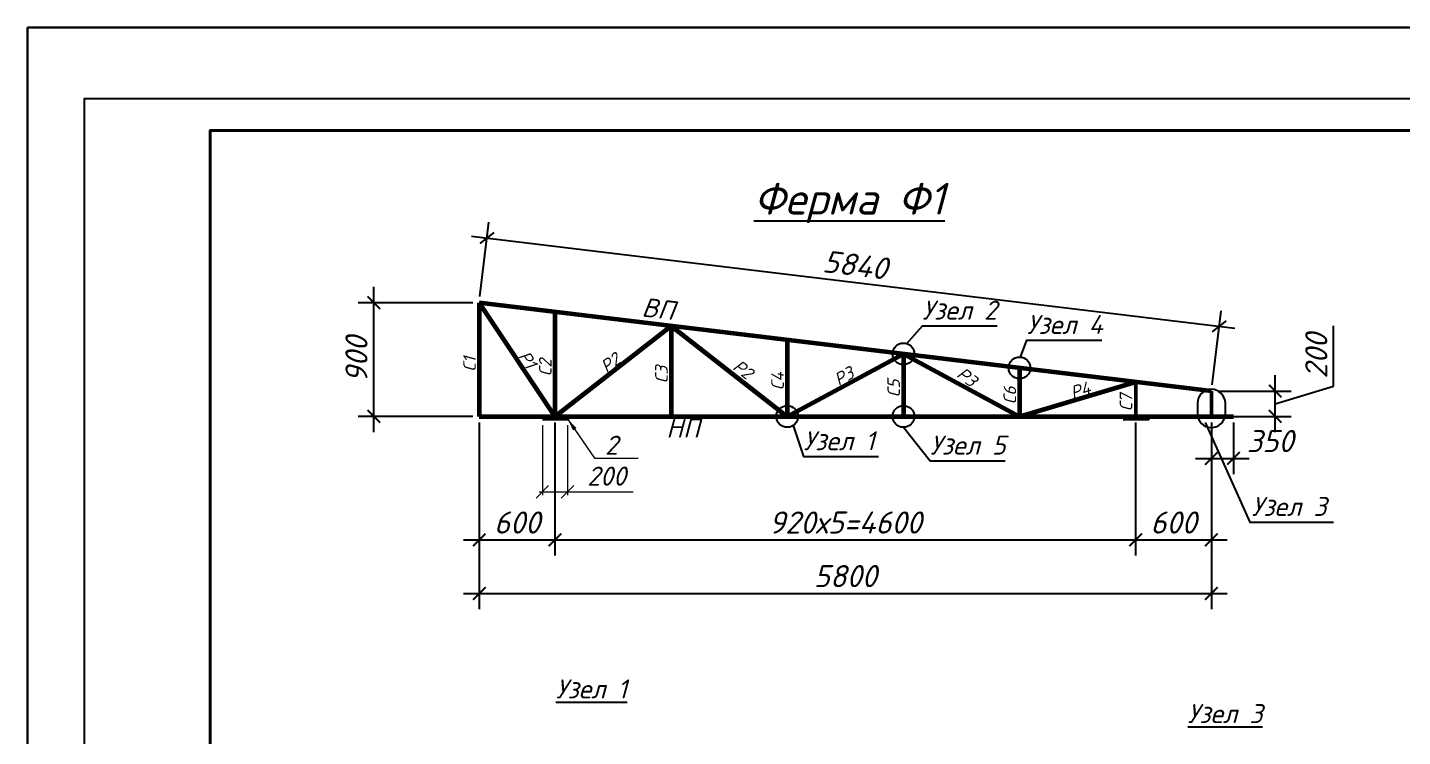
# Model space of a CAD drawing. Extents: x 108150 to 142535, y -18867 to -9422.
# Drawn here: x 139077.4 to 139295.2, y -16652.4 to -16540 of the extents above; entities that cross this region are included whole.
import ezdxf
from ezdxf.enums import TextEntityAlignment as Align

# ---------------------------------------------------------------- set-up
doc = ezdxf.new("R2010")
doc.units = 0
doc.header["$MEASUREMENT"] = 0
doc.header["$PDMODE"] = 32
doc.header["$PDSIZE"] = 0.6
doc.styles.add('ISO_1.0', font='isocpeur.ttf')
doc.styles.add('ГОСТ -3', font='isocpeui.ttf', dxfattribs={"height": 3})
doc.styles.add('ГОСТ3.5', font='isocpeur.ttf', dxfattribs={"oblique": 15, "height": 3.5})
doc.dimstyles.new('50', dxfattribs={"dimtxt": 3.5, "dimasz": 2, "dimexe": 2.5, "dimexo": 1, "dimgap": 1, "dimtad": 1, "dimdec": 0, "dimlfac": 50, "dimtxsty": 'ГОСТ3.5', "dimblk": 'ARCHTICK', "dimcen": 2.5, "dimdle": 2.5, "dimclrd": 256, "dimclre": 256, "dimclrt": 2, "dimadec": 3, "dimazin": 0, "dimtfac": 1, "dimtdec": 0, "dimtmove": 1, "dimatfit": 3, "dimldrblk": 'DOTSMALL', "dimfxl": 1, "dimlwd": -1, "dimlwe": -1, "dimarcsym": 0})
doc.dimstyles.new('FМ50-3-ISO-3', dxfattribs={"dimtxt": 3, "dimasz": 2, "dimexe": 0.5, "dimexo": 1, "dimgap": 1, "dimtad": 1, "dimdec": 0, "dimlfac": 50, "dimdsep": 46, "dimtxsty": 'ISO_1.0', "dimblk": 'OBLIQUE', "dimcen": 5, "dimdle": 0.5, "dimclrd": 7, "dimclre": 7, "dimclrt": 7, "dimadec": 0, "dimazin": 0, "dimtfac": 1, "dimtdec": 0, "dimtmove": 0, "dimatfit": 3, "dimfxl": 1, "dimlwd": 15, "dimlwe": 15, "dimarcsym": 0})

# ---------------------------------------------------------------- blocks, each defined once
blk = doc.blocks.new('_Oblique')
at = {"color": 0, "linetype": 'ByBlock', "lineweight": -2}
blk.add_line((-0.5, -0.5), (0.5, 0.5), dxfattribs=at)
blk = doc.blocks.new('*D2912')
at = {"color": 7, "lineweight": 15, "transparency": 16777216}
for p, q in [((139158.95, -16603.04), (139158.95, -16614.11)), ((139162.95, -16603.04), (139162.95, -16614.11)), ((139158.45, -16613.61), (139162.95, -16613.61)), ((139162.95, -16613.61), (139173.32, -16613.61))]:
    blk.add_line(p, q, dxfattribs=at)
at = {"layer": 'Defpoints', "color": 0, "lineweight": 0, "transparency": 16777216}
for p in [(139158.95, -16602.04), (139162.95, -16602.04), (139162.95, -16613.61)]:
    blk.add_point(p, dxfattribs=at)
at = {"color": 7, "lineweight": 15, "transparency": 16777216, "xscale": 2, "yscale": 2, "zscale": 2, "rotation": 180}
blk.add_blockref('_Oblique', (139158.95, -16613.61), dxfattribs=at)
at = {"color": 7, "lineweight": 15, "transparency": 16777216, "xscale": 2, "yscale": 2, "zscale": 2}
blk.add_blockref('_Oblique', (139162.95, -16613.61), dxfattribs=at)
at = {"color": 7, "lineweight": 25, "transparency": 16777216, "insert": (139169.14, -16611.11), "char_height": 3, "attachment_point": 5, "style": 'ГОСТ -3'}
blk.add_mtext('200', dxfattribs=at)
blk = doc.blocks.new('_ArchTick')
at = {"color": 0, "linetype": 'ByBlock', "const_width": 0.15}
blk.add_lwpolyline([(-0.5, -0.5), (0.5, 0.5)], dxfattribs=at)
blk = doc.blocks.new('*D2913')
at = {"transparency": 16777216}
for p, q in [((139284.32, -16596.87), (139284.32, -16587.28)), ((139275.07, -16604.14), (139275.07, -16595.14)), ((139275.07, -16599.64), (139284.32, -16596.87)), ((139265.95, -16597.64), (139277.57, -16597.64)), ((139265.95, -16601.64), (139277.57, -16601.64))]:
    blk.add_line(p, q, dxfattribs=at)
at = {"layer": 'Defpoints', "color": 0, "lineweight": 0, "transparency": 16777216}
for p in [(139264.95, -16597.64), (139275.07, -16597.64), (139264.95, -16601.64)]:
    blk.add_point(p, dxfattribs=at)
at = {"transparency": 16777216, "xscale": 2, "yscale": 2, "zscale": 2}
for p, rotation in [((139275.07, -16597.64), 90), ((139275.07, -16601.64), 270)]:
    blk.add_blockref('_ArchTick', p, dxfattribs=dict(at, rotation=rotation))
at = {"color": 2, "lineweight": 25, "transparency": 16777216, "insert": (139281.57, -16592.08), "char_height": 3.5, "attachment_point": 5, "rotation": 90, "style": 'ГОСТ3.5'}
blk.add_mtext('200', dxfattribs=at)
blk = doc.blocks.new('_DotSmall')
at = {"color": 0, "linetype": 'ByBlock', "lineweight": 15, "const_width": 0.5}
blk.add_lwpolyline([(-0.0625, 0, 1), (0.0625, 0, 1)], format="xyb", close=True, dxfattribs=at)
blk = doc.blocks.new('*D2914')
at = {"transparency": 16777216}
for p, q in [((139148.95, -16602.64), (139148.95, -16623.71)), ((139160.95, -16602.64), (139160.95, -16623.71)), ((139146.45, -16621.21), (139163.45, -16621.21))]:
    blk.add_line(p, q, dxfattribs=at)
at = {"layer": 'Defpoints', "color": 0, "lineweight": 0, "transparency": 16777216}
for p in [(139148.95, -16601.64), (139160.95, -16601.64), (139160.95, -16621.21)]:
    blk.add_point(p, dxfattribs=at)
at = {"transparency": 16777216, "xscale": 2, "yscale": 2, "zscale": 2, "rotation": 180}
blk.add_blockref('_ArchTick', (139148.95, -16621.21), dxfattribs=at)
at = {"transparency": 16777216, "xscale": 2, "yscale": 2, "zscale": 2}
blk.add_blockref('_ArchTick', (139160.95, -16621.21), dxfattribs=at)
at = {"color": 2, "lineweight": 25, "transparency": 16777216, "insert": (139154.95, -16618.46), "char_height": 3.5, "attachment_point": 5, "style": 'ГОСТ3.5'}
blk.add_mtext('600', dxfattribs=at)
blk = doc.blocks.new('*D2915')
at = {"transparency": 16777216}
for p, q in [((139160.95, -16602.64), (139160.95, -16623.71)), ((139252.95, -16602.64), (139252.95, -16623.71)), ((139158.45, -16621.21), (139255.45, -16621.21))]:
    blk.add_line(p, q, dxfattribs=at)
at = {"layer": 'Defpoints', "color": 0, "lineweight": 0, "transparency": 16777216}
for p in [(139160.95, -16601.64), (139252.95, -16601.64), (139252.95, -16621.21)]:
    blk.add_point(p, dxfattribs=at)
at = {"transparency": 16777216, "xscale": 2, "yscale": 2, "zscale": 2, "rotation": 180}
blk.add_blockref('_ArchTick', (139160.95, -16621.21), dxfattribs=at)
at = {"transparency": 16777216, "xscale": 2, "yscale": 2, "zscale": 2}
blk.add_blockref('_ArchTick', (139252.95, -16621.21), dxfattribs=at)
at = {"color": 2, "lineweight": 25, "transparency": 16777216, "insert": (139206.95, -16618.46), "char_height": 3.5, "attachment_point": 5, "style": 'ГОСТ3.5'}
blk.add_mtext('920х5=4600', dxfattribs=at)
blk = doc.blocks.new('*D2916')
at = {"transparency": 16777216}
for p, q in [((139252.95, -16602.64), (139252.95, -16623.71)), ((139264.95, -16602.64), (139264.95, -16623.71)), ((139250.45, -16621.21), (139267.45, -16621.21))]:
    blk.add_line(p, q, dxfattribs=at)
at = {"layer": 'Defpoints', "color": 0, "lineweight": 0, "transparency": 16777216}
for p in [(139252.95, -16601.64), (139264.95, -16601.64), (139264.95, -16621.21)]:
    blk.add_point(p, dxfattribs=at)
at = {"transparency": 16777216, "xscale": 2, "yscale": 2, "zscale": 2, "rotation": 180}
blk.add_blockref('_ArchTick', (139252.95, -16621.21), dxfattribs=at)
at = {"transparency": 16777216, "xscale": 2, "yscale": 2, "zscale": 2}
blk.add_blockref('_ArchTick', (139264.95, -16621.21), dxfattribs=at)
at = {"color": 2, "lineweight": 25, "transparency": 16777216, "insert": (139258.95, -16618.46), "char_height": 3.5, "attachment_point": 5, "style": 'ГОСТ3.5'}
blk.add_mtext('600', dxfattribs=at)
blk = doc.blocks.new('*D2917')
at = {"transparency": 16777216}
for p, q in [((139132.25, -16604.14), (139132.25, -16581.14)), ((139147.95, -16583.64), (139129.75, -16583.64)), ((139147.95, -16601.64), (139129.75, -16601.64))]:
    blk.add_line(p, q, dxfattribs=at)
at = {"layer": 'Defpoints', "color": 0, "lineweight": 0, "transparency": 16777216}
for p in [(139132.25, -16583.64), (139148.95, -16583.64), (139148.95, -16601.64)]:
    blk.add_point(p, dxfattribs=at)
at = {"transparency": 16777216, "xscale": 2, "yscale": 2, "zscale": 2}
for p, rotation in [((139132.25, -16583.64), 90), ((139132.25, -16601.64), 270)]:
    blk.add_blockref('_ArchTick', p, dxfattribs=dict(at, rotation=rotation))
at = {"color": 2, "lineweight": 25, "transparency": 16777216, "insert": (139129.5, -16592.64), "char_height": 3.5, "attachment_point": 5, "rotation": 90, "style": 'ГОСТ3.5'}
blk.add_mtext('900', dxfattribs=at)
blk = doc.blocks.new('*D2773')
at = {"transparency": 16777216}
for p, q in [((139148.95, -16622.71), (139148.95, -16632.2)), ((139264.95, -16622.71), (139264.95, -16632.2)), ((139146.45, -16629.7), (139267.45, -16629.7))]:
    blk.add_line(p, q, dxfattribs=at)
at = {"layer": 'Defpoints', "color": 0, "lineweight": 0, "transparency": 16777216}
for p in [(139148.95, -16621.71), (139264.95, -16621.71), (139264.95, -16629.7)]:
    blk.add_point(p, dxfattribs=at)
at = {"transparency": 16777216, "xscale": 2, "yscale": 2, "zscale": 2, "rotation": 180}
blk.add_blockref('_ArchTick', (139148.95, -16629.7), dxfattribs=at)
at = {"transparency": 16777216, "xscale": 2, "yscale": 2, "zscale": 2}
blk.add_blockref('_ArchTick', (139264.95, -16629.7), dxfattribs=at)
at = {"color": 2, "lineweight": 25, "transparency": 16777216, "insert": (139206.95, -16626.95), "char_height": 3.5, "attachment_point": 5, "style": 'ГОСТ3.5'}
blk.add_mtext('5800', dxfattribs=at)
blk = doc.blocks.new('*D2774')
at = {"transparency": 16777216}
for p, q in [((139149.07, -16582.65), (139150.49, -16570.9)), ((139147.71, -16573.08), (139268.67, -16587.68)), ((139265.07, -16596.65), (139266.49, -16584.9))]:
    blk.add_line(p, q, dxfattribs=at)
at = {"layer": 'Defpoints', "color": 0, "lineweight": 0, "transparency": 16777216}
for p in [(139148.95, -16583.64), (139266.19, -16587.38), (139264.95, -16597.64)]:
    blk.add_point(p, dxfattribs=at)
at = {"transparency": 16777216, "xscale": 2, "yscale": 2, "zscale": 2}
for p, rotation in [((139150.19, -16573.38), 173.118276369363), ((139266.19, -16587.38), 353.118276369363)]:
    blk.add_blockref('_ArchTick', p, dxfattribs=dict(at, rotation=rotation))
at = {"color": 2, "lineweight": 25, "transparency": 16777216, "insert": (139208.52, -16577.65), "char_height": 3.5, "attachment_point": 5, "rotation": 353.1183, "style": 'ГОСТ3.5'}
blk.add_mtext('5840', dxfattribs=at)
blk = doc.blocks.new('*D2918')
at = {"transparency": 16777216}
for p, q in [((139264.95, -16602.64), (139264.95, -16610.81)), ((139268.45, -16602.64), (139268.45, -16610.81)), ((139262.45, -16608.31), (139270.95, -16608.31))]:
    blk.add_line(p, q, dxfattribs=at)
at = {"layer": 'Defpoints', "color": 0, "lineweight": 0, "transparency": 16777216}
for p in [(139264.95, -16601.64), (139268.45, -16601.64), (139268.45, -16608.31)]:
    blk.add_point(p, dxfattribs=at)
at = {"transparency": 16777216, "xscale": 2, "yscale": 2, "zscale": 2, "rotation": 180}
blk.add_blockref('_ArchTick', (139264.95, -16608.31), dxfattribs=at)
at = {"transparency": 16777216, "xscale": 2, "yscale": 2, "zscale": 2}
blk.add_blockref('_ArchTick', (139268.45, -16608.31), dxfattribs=at)
at = {"color": 2, "lineweight": 25, "transparency": 16777216, "insert": (139274.26, -16605.56), "char_height": 3.5, "attachment_point": 5, "style": 'ГОСТ3.5'}
blk.add_mtext('350', dxfattribs=at)

msp = doc.modelspace()

# ---------------------------------------------------------------- linework, layer by layer
at = {"color": 1, "lineweight": 60}
for p, q in [((139264.9521, -16597.6445, -754.4947), (139148.9521, -16583.6445, -754.4947)), ((139148.9521, -16583.6445, -754.4947), (139148.9521, -16601.6445, -754.4947)), ((139160.9521, -16585.0928, -754.4947), (139160.9521, -16601.6445, -754.4947)), ((139148.9521, -16601.6445, -754.4947), (139268.4521, -16601.6445, -754.4947))]:
    msp.add_line(p, q, dxfattribs=at)
at = {"color": 5, "lineweight": 60}
for p, q in [((139148.9521, -16583.6445, -754.4947), (139160.9521, -16601.6445, -754.4947)), ((139160.9521, -16601.6445, -754.4947), (139179.3521, -16587.3134, -754.4947)), ((139179.3521, -16587.3134, -754.4947), (139197.7521, -16601.6445, -754.4947)), ((139197.7521, -16601.6445, -754.4947), (139216.1521, -16591.7548, -754.4947)), ((139216.1521, -16591.7548, -754.4947), (139234.5521, -16601.6445, -754.4947)), ((139234.5521, -16601.6445, -754.4947), (139252.9521, -16596.1962, -754.4947))]:
    msp.add_line(p, q, dxfattribs=at)
at = {"color": 6, "lineweight": 60}
for p, q in [((139179.3521, -16587.3134, -754.4947), (139179.3521, -16601.6445, -754.4947)), ((139197.7521, -16589.5341, -754.4947), (139197.7521, -16601.6445, -754.4947)), ((139216.1521, -16591.7548, -754.4947), (139216.1521, -16601.6445, -754.4947)), ((139234.5521, -16593.9755, -754.4947), (139234.5521, -16601.6445, -754.4947))]:
    msp.add_line(p, q, dxfattribs=at)
at = {"color": 7, "lineweight": 50}
for p, q in [((139252.9521, -16596.1962, -754.4947), (139252.9521, -16601.6445, -754.4947)), ((139264.9521, -16601.6445, -754.4947), (139264.9521, -16597.6445, -754.4947))]:
    msp.add_line(p, q, dxfattribs=at)
at = {"color": 1, "linetype": 'Continuous', "lineweight": 30}
msp.add_lwpolyline([(139077.382, -16540.0399), (139517.0038, -16540.0399), (139517.0038, -16861.1387), (139077.382, -16861.1387)], close=True, dxfattribs=at)
at = {"color": 7, "lineweight": 25, "elevation": -754.4947}
msp.add_lwpolyline([(139086.3475, -16848.334), (139506.3475, -16848.334), (139506.3475, -16551.334), (139086.3475, -16551.334)], close=True, dxfattribs=at)
at = {"color": 7, "lineweight": 40, "elevation": -754.4947}
msp.add_lwpolyline([(139106.3475, -16843.334), (139501.3475, -16843.334), (139501.3475, -16556.334), (139106.3475, -16556.334)], close=True, dxfattribs=at)
at = {"color": 7, "lineweight": 25}
for points in [[(139216.6729, -16590.1148), (139219.1671, -16587.3184), (139231.0171, -16587.3184)], [(139234.7138, -16592.2624), (139235.7255, -16589.5901), (139247.5755, -16589.5901)], [(139198.6855, -16603.0901), (139200.3364, -16608.0143), (139212.1864, -16608.0143)], [(139216.1521, -16603.3652), (139220.4036, -16608.7004), (139232.2536, -16608.7004)]]:
    msp.add_lwpolyline(points, dxfattribs=at)
at = {"color": 7, "lineweight": 25, "elevation": -754.4947}
msp.add_lwpolyline([(139267.1639, -16601.2027), (139267.1639, -16599.5675, 1), (139262.7404, -16599.5675), (139262.7404, -16601.2027, 1), (139267.1639, -16601.2027)], format="xyb", dxfattribs=at)
at = {"color": 7, "lineweight": 50, "elevation": -754.4947}
for points in [[(139158.9521, -16602.0445), (139162.9521, -16602.0445), (139162.9521, -16601.6445), (139158.9521, -16601.6445)], [(139250.9521, -16602.0445), (139254.9521, -16602.0445), (139254.9521, -16601.6445), (139250.9521, -16601.6445)]]:
    msp.add_lwpolyline(points, close=True, dxfattribs=at)
at = {"color": 7, "lineweight": 25, "elevation": -754.4947}
msp.add_lwpolyline([(139263.9439, -16602.6203), (139271.0317, -16618.4196), (139284.2862, -16618.4196)], dxfattribs=at)
at = {"color": 7, "lineweight": 25}
for centre in [(139216.1521, -16591.7548, -754.4947), (139234.5521, -16593.9755, -754.4947), (139197.7521, -16601.6445, -754.4947), (139216.1521, -16601.6445, -754.4947)]:
    msp.add_circle(centre, 1.7208, dxfattribs=at)

# ---------------------------------------------------------------- texts
at = {"color": 7, "lineweight": 25, "style": 'ГОСТ -3'}
for s, height, p in [('%%UФерма Ф1', 5, (139207.5896, -16569.6702, -754.4947)), ('%%UУзел 1', 3, (139166.7385, -16646.3189, -754.4947)), ('%%UУзел 3', 3, (139267.1304, -16650.2224, -754.4947))]:
    msp.add_text(s, height=height, dxfattribs=at).set_placement(p, align=Align.CENTER)
for s, height, rotation, p in [('ВП', 3, 353.309661, (139174.6017, -16585.7946, -754.4947)), ('С1', 2, 90, (139148.4152, -16594.543, -754.4947)), ('Р1', 2, 303.690068, (139155.0241, -16592.0919, -754.4947)), ('С2', 2, 90, (139160.4152, -16595.2671, -754.4947)), ('Р2', 2, 37.189898, (139169.118, -16594.8857, -754.4947)), ('Р2', 2, 322.376608, (139188.9297, -16594.0707, -754.4947)), ('С3', 2, 90, (139178.8152, -16596.3775, -754.4947)), ('С4', 2, 90, (139197.2152, -16597.4878, -754.4947)), ('Р3', 2, 29.671339, (139205.8864, -16596.9062, -754.4947)), ('Р3', 2, 322.376608, (139224.4003, -16595.256, -754.4947)), ('С5', 2, 90, (139215.6152, -16598.5982, -754.4947)), ('С6', 2, 90, (139234.0152, -16599.7085, -754.4947)), ('Р4', 2, 17.273818, (139242.9656, -16598.9126, -754.4947)), ('С7', 2, 90, (139252.4152, -16600.8188, -754.4947))]:
    msp.add_text(s, height=height, rotation=rotation, dxfattribs=at).set_placement(p)
for s, p in [('Узел 2', (139219.1671, -16586.3184, -754.4947)), ('Узел 4', (139235.7255, -16588.5901, -754.4947)), ('НП', (139178.5777, -16605.0095, -754.4947)), ('Узел 1', (139200.3364, -16607.0143, -754.4947)), ('2', (139168.8859, -16607.7033, -754.4947)), ('Узел 5', (139220.4036, -16607.7004, -754.4947)), ('Узел 3', (139271.3317, -16617.4196, -754.4947))]:
    msp.add_text(s, height=3, dxfattribs=at).set_placement(p)

# ---------------------------------------------------------------- dimensions: what is measured, and where the dimension line sits
at = {"color": 7, "lineweight": 25}
dim = msp.add_aligned_dim(p1=(139148.9521, -16583.6445, -754.4947), p2=(139264.9521, -16597.6445, -754.4947), distance=10.3382, text='5840', dimstyle='50', dxfattribs=at)
dim.commit()
dim.dimension.update_dxf_attribs({"geometry": '*D2774', "text_midpoint": (139208.5204, -16577.6506, -754.4947)})
at = {"color": 5, "lineweight": 25}
dim = msp.add_linear_dim(base=(139132.2463, -16583.6445, -754.4947), p1=(139148.9521, -16601.6445, -754.4947), p2=(139148.9521, -16583.6445, -754.4947), angle=90, dimstyle='50', dxfattribs=at)
dim.commit()
dim.dimension.update_dxf_attribs({"geometry": '*D2917', "text_midpoint": (139129.4963, -16592.6445, -754.4947)})
at = {"color": 196, "lineweight": 25}
dim = msp.add_linear_dim(base=(139275.0707, -16597.6445, -754.4947), p1=(139264.9521, -16601.6445, -754.4947), p2=(139264.9521, -16597.6445, -754.4947), angle=90, dimstyle='50', dxfattribs=at)
dim.commit()
dim.dimension.update_dxf_attribs({"geometry": '*D2913', "text_midpoint": (139281.5707, -16595.8695, -754.4947)})
dim = msp.add_linear_dim(base=(139160.9521, -16621.2135, -754.4947), p1=(139148.9521, -16601.6445, -754.4947), p2=(139160.9521, -16601.6445, -754.4947), dimstyle='50', dxfattribs=at)
dim.commit()
dim.dimension.update_dxf_attribs({"geometry": '*D2914', "text_midpoint": (139154.9521, -16618.4635, -754.4947)})
dim = msp.add_linear_dim(base=(139252.9521, -16621.2135, -754.4947), p1=(139160.9521, -16601.6445, -754.4947), p2=(139252.9521, -16601.6445, -754.4947), text='920х5=4600', dimstyle='50', override={"dimtmove": 1}, dxfattribs=at)
dim.commit()
dim.dimension.update_dxf_attribs({"geometry": '*D2915', "text_midpoint": (139206.9521, -16618.4635, -754.4947)})
dim = msp.add_linear_dim(base=(139264.9521, -16621.2135, -754.4947), p1=(139252.9521, -16601.6445, -754.4947), p2=(139264.9521, -16601.6445, -754.4947), dimstyle='50', override={"dimtmove": 1}, dxfattribs=at)
dim.commit()
dim.dimension.update_dxf_attribs({"geometry": '*D2916', "text_midpoint": (139258.9521, -16618.4635, -754.4947)})
dim = msp.add_linear_dim(base=(139268.4521, -16608.3121, -754.4947), p1=(139264.9521, -16601.6445, -754.4947), p2=(139268.4521, -16601.6445, -754.4947), text='350', dimstyle='50', override={"dimtmove": 1}, dxfattribs=at)
dim.commit()
dim.dimension.update_dxf_attribs({"geometry": '*D2918', "text_midpoint": (139274.2632, -16608.3121, -754.4947), "dimtype": 160})
at = {"color": 7, "lineweight": 25}
dim = msp.add_linear_dim(base=(139162.9521, -16613.6095, -754.4947), p1=(139158.9521, -16602.0445, -754.4947), p2=(139162.9521, -16602.0445, -754.4947), dimstyle='FМ50-3-ISO-3', override={"dimtxsty": 'ГОСТ -3'}, dxfattribs=at)
dim.commit()
dim.dimension.update_dxf_attribs({"geometry": '*D2912', "text_midpoint": (139169.1385, -16611.1095, -754.4947)})
dim = msp.add_linear_dim(base=(139264.9521, -16629.7033, -754.4947), p1=(139148.9521, -16621.7135, -754.4947), p2=(139264.9521, -16621.7135, -754.4947), dimstyle='50', dxfattribs=at)
dim.commit()
dim.dimension.update_dxf_attribs({"geometry": '*D2773', "text_midpoint": (139206.9521, -16626.9533, -754.4947)})

# ---------------------------------------------------------------- leaders
msp.add_leader([(139162.9521, -16602.0445, -754.4947), (139167.2102, -16608.241, -754.4947), (139174.1562, -16608.241, -754.4947)], dimstyle='FМ50-3-ISO-3', override={"dimgap": 1, "dimtad": 0, "dimtxsty": 'ГОСТ -3'}, dxfattribs=at)

doc.saveas('drawing.dxf')
